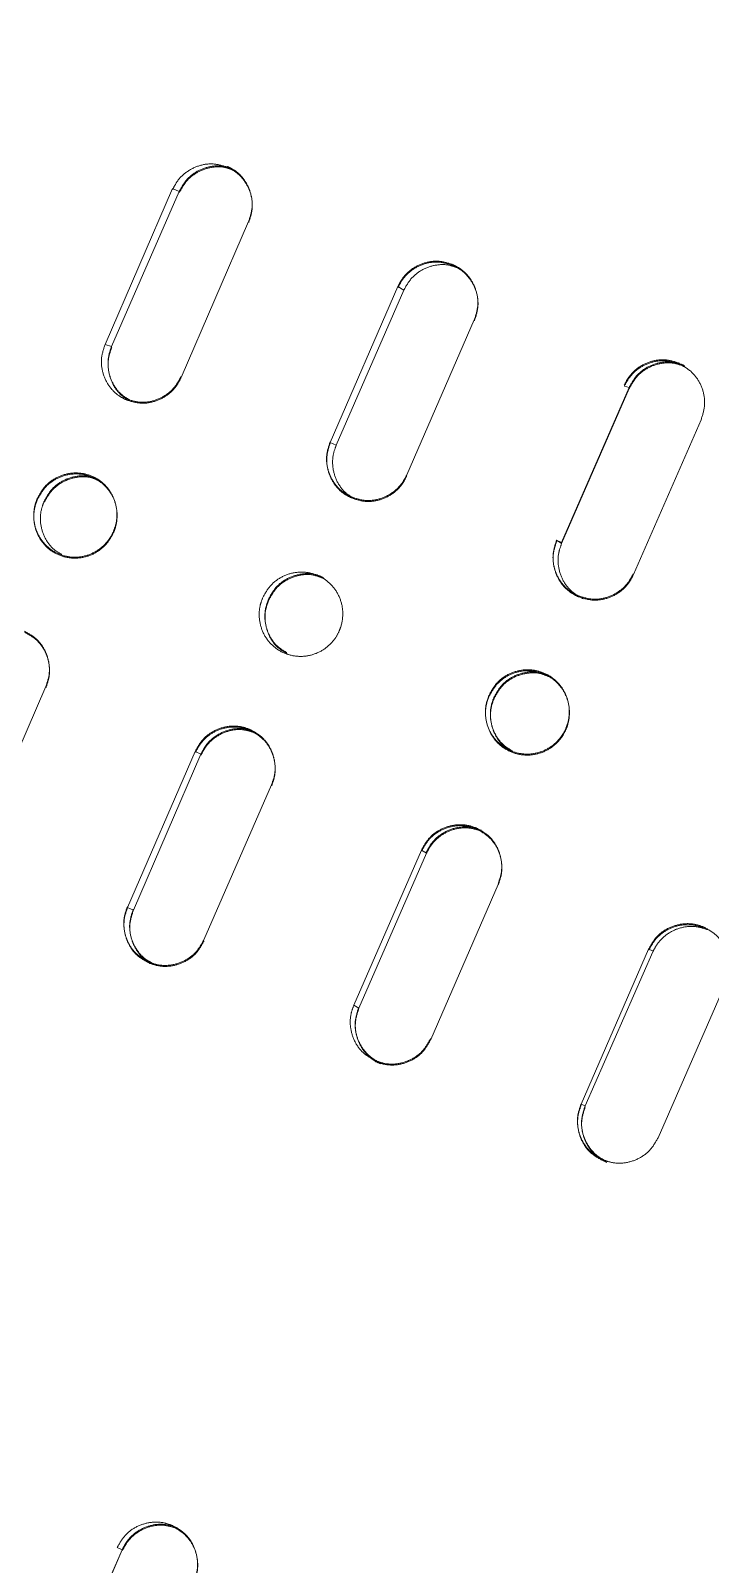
# Model space of a CAD drawing. Header units: millimetres. Extents: x -71377 to 516042, y -145869 to 441446.
# Drawn here: x 176772 to 176852.3, y 171432.3 to 171613.8 of the extents above; entities that cross this region are included whole.
import ezdxf

# ---------------------------------------------------------------- set-up
doc = ezdxf.new("R2010")
doc.units = ezdxf.units.MM
doc.header["$LTSCALE"] = 1000
doc.linetypes.add('IMPORT-DASHEDX2 _4_', pattern=[152.4, 101.6, -50.8])
for name, color, linetype, lineweight in [('05', 5, 'IMPORT-DASHEDX2 _4_', 5), ('06', 6, 'Continuous', 5), ('조경라인_dwg', 8, 'Continuous', 5)]:
    doc.layers.add(name, color=color, linetype=linetype, lineweight=lineweight)

# ---------------------------------------------------------------- blocks, each defined once
blk = doc.blocks.new('조경라인_dwg-6847807-지반층 배치도')
at = {"layer": '05'}
for p, q in [((176789.75, 171572.72), (176797.72, 171591.17)), ((176816.42, 171561.2), (176824.41, 171579.54)), ((176843.23, 171549.41), (176851.22, 171567.74)), ((176773.75, 171536.16), (176765.78, 171517.71)), ((176800.43, 171524.53), (176792.44, 171506.2)), ((176827.25, 171512.74), (176819.26, 171494.41)), ((176854.13, 171501.13), (176846.14, 171482.8)), ((176782.79, 171434.05), (176782.2, 171434.31))]:
    blk.add_line(p, q, dxfattribs=at)
at = {"layer": '05', "flags": 128}
for points in [[(176780.76, 171576.64), (176788.73, 171595.09), (176789.53, 171594.74), (176781.54, 171576.4)], [(176808.09, 171564.73), (176816.08, 171583.06), (176815.37, 171583.48), (176807.39, 171565.03)], [(176792.09, 171528.17), (176791.4, 171528.47), (176783.42, 171510.02), (176784.12, 171509.72)], [(176818.76, 171516.44), (176810.77, 171498.11), (176810.17, 171498.48), (176818.16, 171516.81)]]:
    blk.add_lwpolyline(points, close=True, dxfattribs=at)
for points in [[(176842.15, 171571.7), (176842.72, 171571.56), (176834.72, 171553.22), (176834.14, 171553.48), (176834.74, 171553.11), (176842.73, 171571.44)], [(176845.5, 171504.89), (176845.02, 171505.1), (176837.03, 171486.77), (176837.51, 171486.56), (176845.52, 171504.78)], [(176774.21, 171415.97), (176774.8, 171415.72), (176782.79, 171434.05), (176774.81, 171415.6)]]:
    blk.add_lwpolyline(points, dxfattribs=at)
at = {"layer": '05'}
for points, knots in [([(176795.24, 171597.6), (176794.71, 171597.77), (176793.66, 171598.11), (176791.97, 171597.9), (176790.44, 171597.18), (176789.34, 171596.13), (176788.92, 171595.3), (176788.75, 171594.97)], [0, 0, 0, 0, 0.214692, 0.429383, 0.644077, 0.858772, 1, 1, 1, 1]), ([(176789.53, 171594.74), (176789.8, 171595.23), (176790.35, 171596.22), (176791.72, 171597.26), (176793.31, 171597.79), (176794.67, 171597.81), (176795.4, 171597.56), (176795.6, 171597.49)], [0, 0, 0, 0, 0.2277004, 0.4553959, 0.6830931, 0.9107934, 1, 1, 1, 1]), ([(176789.55, 171594.62), (176789.82, 171595.12), (176790.37, 171596.1), (176791.74, 171597.14), (176793.33, 171597.67), (176794.69, 171597.7), (176795.41, 171597.45), (176795.62, 171597.38)], [0, 0, 0, 0, 0.2277004, 0.4553959, 0.6830931, 0.9107934, 1, 1, 1, 1]), ([(176797.72, 171591.17), (176797.9, 171591.7), (176798.25, 171592.78), (176798.07, 171594.49), (176797.38, 171596.02), (176796.36, 171597.12), (176795.54, 171597.54), (176795.22, 171597.71)], [0, 0, 0, 0, 0.214695, 0.429385, 0.644079, 0.858772, 1, 1, 1, 1]), ([(176797.74, 171591.05), (176797.92, 171591.59), (176798.26, 171592.66), (176798.09, 171594.37), (176797.4, 171595.91), (176796.37, 171597.01), (176795.56, 171597.43), (176795.24, 171597.6)], [0, 0, 0, 0, 0.214695, 0.429385, 0.644079, 0.858772, 1, 1, 1, 1]), ([(176821.88, 171586.09), (176821.35, 171586.26), (176820.29, 171586.6), (176818.6, 171586.4), (176817.07, 171585.69), (176815.96, 171584.63), (176815.54, 171583.81), (176815.37, 171583.48)], [0, 0, 0, 0, 0.214692, 0.429384, 0.644077, 0.858772, 1, 1, 1, 1]), ([(176821.9, 171585.98), (176821.37, 171586.15), (176820.31, 171586.49), (176818.61, 171586.29), (176817.08, 171585.57), (176815.98, 171584.52), (176815.55, 171583.69), (176815.39, 171583.36)], [0, 0, 0, 0, 0.214692, 0.429384, 0.644077, 0.858772, 1, 1, 1, 1]), ([(176816.08, 171583.06), (176816.35, 171583.55), (176816.9, 171584.54), (176818.28, 171585.58), (176819.87, 171586.11), (176821.26, 171586.12), (176822.01, 171585.86), (176822.23, 171585.79)], [0, 0, 0, 0, 0.2258225, 0.4516411, 0.6774603, 0.9032845, 1, 1, 1, 1]), ([(176824.41, 171579.54), (176824.58, 171580.08), (176824.93, 171581.15), (176824.75, 171582.86), (176824.05, 171584.4), (176823.02, 171585.5), (176822.21, 171585.92), (176821.88, 171586.09)], [0, 0, 0, 0, 0.214695, 0.429386, 0.644078, 0.858774, 1, 1, 1, 1]), ([(176824.42, 171579.42), (176824.6, 171579.96), (176824.95, 171581.03), (176824.77, 171582.75), (176824.07, 171584.28), (176823.04, 171585.39), (176822.22, 171585.81), (176821.9, 171585.98)], [0, 0, 0, 0, 0.214695, 0.429386, 0.644078, 0.858774, 1, 1, 1, 1]), ([(176780.76, 171576.64), (176780.58, 171576.1), (176780.23, 171575.03), (176780.41, 171573.32), (176781.1, 171571.78), (176782.12, 171570.68), (176782.93, 171570.26), (176783.25, 171570.09)], [0, 0, 0, 0, 0.214691, 0.429388, 0.64408, 0.858776, 1, 1, 1, 1]), ([(176783.67, 171570.1), (176783.31, 171570.31), (176782.48, 171570.78), (176781.59, 171572.06), (176781.07, 171573.66), (176781.1, 171575.18), (176781.41, 171576.06), (176781.54, 171576.4)], [0, 0, 0, 0, 0.1667077, 0.3945205, 0.6223297, 0.8501424, 1, 1, 1, 1]), ([(176783.68, 171569.99), (176783.33, 171570.19), (176782.5, 171570.67), (176781.6, 171571.94), (176781.09, 171573.54), (176781.11, 171575.07), (176781.43, 171575.94), (176781.55, 171576.29)], [0, 0, 0, 0, 0.1667077, 0.3945205, 0.6223297, 0.8501424, 1, 1, 1, 1]), ([(176848.66, 171574.42), (176848.13, 171574.59), (176847.07, 171574.94), (176845.36, 171574.74), (176843.83, 171574.02), (176842.73, 171572.97), (176842.3, 171572.14), (176842.13, 171571.81)], [0, 0, 0, 0, 0.214692, 0.429385, 0.644077, 0.858772, 1, 1, 1, 1]), ([(176848.68, 171574.31), (176848.15, 171574.48), (176847.08, 171574.82), (176845.38, 171574.62), (176843.85, 171573.91), (176842.74, 171572.85), (176842.32, 171572.03), (176842.15, 171571.7)], [0, 0, 0, 0, 0.214692, 0.429385, 0.644077, 0.858772, 1, 1, 1, 1]), ([(176842.72, 171571.56), (176842.99, 171572.05), (176843.54, 171573.04), (176844.92, 171574.07), (176846.52, 171574.61), (176848.04, 171574.6), (176848.9, 171574.29), (176849.25, 171574.17)], [0, 0, 0, 0, 0.214695, 0.429387, 0.644079, 0.858774, 1, 1, 1, 1]), ([(176842.73, 171571.44), (176843.01, 171571.94), (176843.56, 171572.92), (176844.94, 171573.96), (176846.54, 171574.49), (176848.05, 171574.49), (176848.92, 171574.17), (176849.27, 171574.05)], [0, 0, 0, 0, 0.214695, 0.429387, 0.644079, 0.858774, 1, 1, 1, 1]), ([(176851.22, 171567.74), (176851.4, 171568.28), (176851.74, 171569.36), (176851.56, 171571.07), (176850.86, 171572.61), (176849.82, 171573.71), (176849, 171574.14), (176848.68, 171574.31)], [0, 0, 0, 0, 0.214696, 0.429387, 0.644078, 0.858774, 1, 1, 1, 1]), ([(176783.24, 171570.21), (176783.76, 171570.04), (176784.82, 171569.7), (176786.51, 171569.9), (176788.04, 171570.62), (176789.14, 171571.68), (176789.56, 171572.5), (176789.73, 171572.83)], [0, 0, 0, 0, 0.214692, 0.429385, 0.644078, 0.858772, 1, 1, 1, 1]), ([(176783.25, 171570.09), (176783.78, 171569.92), (176784.84, 171569.59), (176786.53, 171569.79), (176788.05, 171570.51), (176789.15, 171571.56), (176789.58, 171572.39), (176789.75, 171572.72)], [0, 0, 0, 0, 0.214692, 0.429385, 0.644078, 0.858772, 1, 1, 1, 1]), ([(176807.38, 171565.14), (176807.2, 171564.61), (176806.85, 171563.53), (176807.03, 171561.82), (176807.73, 171560.28), (176808.76, 171559.18), (176809.57, 171558.76), (176809.9, 171558.59)], [0, 0, 0, 0, 0.214691, 0.429387, 0.644079, 0.858771, 1, 1, 1, 1]), ([(176807.39, 171565.03), (176807.22, 171564.49), (176806.87, 171563.42), (176807.05, 171561.7), (176807.74, 171560.17), (176808.78, 171559.06), (176809.59, 171558.64), (176809.91, 171558.48)], [0, 0, 0, 0, 0.214691, 0.429387, 0.644079, 0.858771, 1, 1, 1, 1]), ([(176810.29, 171558.38), (176809.92, 171558.6), (176809.06, 171559.08), (176808.14, 171560.37), (176807.62, 171561.98), (176807.65, 171563.5), (176807.96, 171564.38), (176808.09, 171564.73)], [0, 0, 0, 0, 0.173638, 0.399554, 0.625471, 0.851389, 1, 1, 1, 1]), ([(176772.75, 171558.42), (176773.02, 171558.91), (176773.57, 171559.9), (176774.94, 171560.93), (176776.54, 171561.48), (176778.22, 171561.45), (176779.8, 171560.87), (176781.08, 171559.78), (176781.93, 171558.32), (176782.26, 171556.65), (176782.07, 171555.35), (176781.81, 171554.66), (176781.74, 171554.5)], [0, 0, 0, 0, 0.0536881, 0.1073773, 0.1610657, 0.2147547, 0.2684427, 0.3221311, 0.3758192, 0.4295079, 0.4831966, 0.5, 0.5, 0.5, 0.5]), ([(176772.77, 171558.3), (176773.04, 171558.8), (176773.59, 171559.78), (176774.96, 171560.82), (176776.56, 171561.36), (176778.24, 171561.34), (176779.81, 171560.75), (176781.1, 171559.67), (176781.95, 171558.21), (176782.28, 171556.54), (176782.09, 171555.23), (176781.83, 171554.54), (176781.76, 171554.38)], [0, 0, 0, 0, 0.0536881, 0.1073773, 0.1610657, 0.2147547, 0.2684427, 0.3221311, 0.3758192, 0.4295079, 0.4831966, 0.5, 0.5, 0.5, 0.5]), ([(176773.55, 171558.07), (176773.82, 171558.56), (176774.37, 171559.55), (176775.74, 171560.59), (176777.33, 171561.12), (176778.85, 171561.15), (176779.69, 171560.78), (176780.02, 171560.63)], [0, 0, 0, 0, 0.214742, 0.429487, 0.64423, 0.858976, 1, 1, 1, 1]), ([(176773.56, 171557.95), (176773.84, 171558.45), (176774.39, 171559.44), (176775.76, 171560.47), (176777.35, 171561), (176778.86, 171561.04), (176779.7, 171560.67), (176780.03, 171560.52)], [0, 0, 0, 0, 0.214742, 0.429487, 0.64423, 0.858976, 1, 1, 1, 1]), ([(176809.9, 171558.59), (176810.43, 171558.42), (176811.49, 171558.08), (176813.19, 171558.28), (176814.72, 171559), (176815.82, 171560.05), (176816.25, 171560.88), (176816.42, 171561.2)], [0, 0, 0, 0, 0.21469, 0.429383, 0.644076, 0.858772, 1, 1, 1, 1]), ([(176809.91, 171558.48), (176810.44, 171558.3), (176811.5, 171557.96), (176813.2, 171558.16), (176814.73, 171558.88), (176815.84, 171559.93), (176816.26, 171560.76), (176816.43, 171561.09)], [0, 0, 0, 0, 0.21469, 0.429383, 0.644076, 0.858772, 1, 1, 1, 1]), ([(176781.74, 171554.5), (176781.59, 171554.14), (176781.11, 171553.32), (176780.01, 171552.26), (176778.47, 171551.55), (176776.79, 171551.39), (176775.16, 171551.81), (176773.77, 171552.75), (176772.77, 171554.11), (176772.28, 171555.73), (176772.32, 171557.23), (176772.63, 171558.09), (176772.75, 171558.42)], [0.5, 0.5, 0.5, 0.5, 0.5368854, 0.5905736, 0.6442618, 0.6979514, 0.7516397, 0.8053282, 0.8590168, 0.9127046, 0.966394, 1, 1, 1, 1]), ([(176781.76, 171554.38), (176781.6, 171554.03), (176781.13, 171553.2), (176780.02, 171552.14), (176778.48, 171551.43), (176776.8, 171551.28), (176775.18, 171551.69), (176773.78, 171552.63), (176772.78, 171553.99), (176772.29, 171555.61), (176772.33, 171557.11), (176772.65, 171557.97), (176772.77, 171558.3)], [0.5, 0.5, 0.5, 0.5, 0.5368854, 0.5905736, 0.6442618, 0.6979514, 0.7516397, 0.8053282, 0.8590168, 0.9127046, 0.966394, 1, 1, 1, 1]), ([(176775.65, 171551.78), (176775.3, 171551.99), (176774.46, 171552.48), (176773.57, 171553.77), (176773.07, 171555.38), (176773.11, 171556.88), (176773.43, 171557.74), (176773.55, 171558.07)], [0, 0, 0, 0, 0.171155, 0.399742, 0.628326, 0.856917, 1, 1, 1, 1]), ([(176834.14, 171553.48), (176833.96, 171552.94), (176833.62, 171551.87), (176833.8, 171550.15), (176834.5, 171548.62), (176835.53, 171547.51), (176836.35, 171547.09), (176836.68, 171546.92)], [0, 0, 0, 0, 0.214691, 0.429385, 0.644077, 0.858774, 1, 1, 1, 1]), ([(176834.16, 171553.36), (176833.98, 171552.83), (176833.63, 171551.75), (176833.82, 171550.04), (176834.51, 171548.5), (176835.55, 171547.4), (176836.37, 171546.97), (176836.69, 171546.8)], [0, 0, 0, 0, 0.214691, 0.429385, 0.644077, 0.858774, 1, 1, 1, 1]), ([(176837.28, 171546.55), (176836.79, 171546.82), (176835.82, 171547.37), (176834.8, 171548.75), (176834.28, 171550.36), (176834.3, 171551.89), (176834.62, 171552.76), (176834.74, 171553.11)], [0, 0, 0, 0, 0.214691, 0.429385, 0.644078, 0.858772, 1, 1, 1, 1]), ([(176799.4, 171546.69), (176799.68, 171547.19), (176800.23, 171548.17), (176801.6, 171549.21), (176803.21, 171549.75), (176804.9, 171549.72), (176806.48, 171549.13), (176807.77, 171548.04), (176808.63, 171546.58), (176808.96, 171544.91), (176808.77, 171543.61), (176808.51, 171542.91), (176808.44, 171542.75)], [0, 0, 0, 0, 0.0536881, 0.1073774, 0.1610657, 0.2147541, 0.2684426, 0.3221309, 0.3758194, 0.429508, 0.4831967, 0.5, 0.5, 0.5, 0.5]), ([(176800.08, 171546.51), (176800.35, 171547), (176800.9, 171547.99), (176802.28, 171549.02), (176803.88, 171549.55), (176805.4, 171549.58), (176806.24, 171549.21), (176806.57, 171549.06)], [0, 0, 0, 0, 0.214742, 0.429488, 0.644231, 0.858979, 1, 1, 1, 1]), ([(176800.1, 171546.39), (176800.37, 171546.88), (176800.92, 171547.87), (176802.3, 171548.91), (176803.89, 171549.44), (176805.41, 171549.46), (176806.25, 171549.09), (176806.59, 171548.95)], [0, 0, 0, 0, 0.214742, 0.429488, 0.644231, 0.858979, 1, 1, 1, 1]), ([(176836.68, 171546.92), (176837.21, 171546.75), (176838.27, 171546.4), (176839.98, 171546.6), (176841.51, 171547.32), (176842.62, 171548.37), (176843.04, 171549.2), (176843.21, 171549.52)], [0, 0, 0, 0, 0.21469, 0.429385, 0.644077, 0.858771, 1, 1, 1, 1]), ([(176836.69, 171546.8), (176837.23, 171546.63), (176838.29, 171546.29), (176839.99, 171546.49), (176841.53, 171547.2), (176842.63, 171548.25), (176843.06, 171549.08), (176843.23, 171549.41)], [0, 0, 0, 0, 0.21469, 0.429385, 0.644077, 0.858771, 1, 1, 1, 1]), ([(176808.44, 171542.75), (176808.29, 171542.4), (176807.81, 171541.57), (176806.7, 171540.51), (176805.16, 171539.81), (176803.47, 171539.66), (176801.84, 171540.07), (176800.44, 171541.02), (176799.43, 171542.38), (176798.94, 171544), (176798.97, 171545.51), (176799.28, 171546.36), (176799.4, 171546.69)], [0.5, 0.5, 0.5, 0.5, 0.5368854, 0.5905738, 0.6442618, 0.6979516, 0.7516397, 0.805328, 0.8590162, 0.9127046, 0.966394, 1, 1, 1, 1]), ([(176802.25, 171540.18), (176801.88, 171540.4), (176801.02, 171540.9), (176800.11, 171542.2), (176799.61, 171543.81), (176799.65, 171545.32), (176799.96, 171546.18), (176800.08, 171546.51)], [0, 0, 0, 0, 0.177633, 0.404435, 0.631232, 0.858036, 1, 1, 1, 1]), ([(176802.27, 171540.06), (176801.89, 171540.28), (176801.04, 171540.78), (176800.13, 171542.09), (176799.63, 171543.7), (176799.66, 171545.2), (176799.98, 171546.06), (176800.1, 171546.39)], [0, 0, 0, 0, 0.177633, 0.404435, 0.631232, 0.858036, 1, 1, 1, 1]), ([(176771.25, 171542.71), (176771.73, 171542.44), (176772.7, 171541.89), (176773.71, 171540.52), (176774.22, 171538.91), (176774.19, 171537.39), (176773.88, 171536.51), (176773.75, 171536.16)], [0, 0, 0, 0, 0.214693, 0.429386, 0.644078, 0.858772, 1, 1, 1, 1]), ([(176771.27, 171542.59), (176771.75, 171542.32), (176772.72, 171541.78), (176773.72, 171540.4), (176774.23, 171538.8), (176774.21, 171537.27), (176773.89, 171536.4), (176773.77, 171536.05)], [0, 0, 0, 0, 0.214693, 0.429386, 0.644078, 0.858772, 1, 1, 1, 1]), ([(176826.15, 171535.14), (176826.42, 171535.64), (176826.97, 171536.63), (176828.35, 171537.66), (176829.96, 171538.2), (176831.66, 171538.17), (176833.24, 171537.57), (176834.54, 171536.48), (176835.4, 171535.02), (176835.74, 171533.35), (176835.55, 171532.04), (176835.29, 171531.35), (176835.22, 171531.19)], [0, 0, 0, 0, 0.0536882, 0.1073769, 0.1610652, 0.214755, 0.2684431, 0.3221318, 0.3758198, 0.4295084, 0.483197, 0.5, 0.5, 0.5, 0.5]), ([(176826.17, 171535.03), (176826.44, 171535.52), (176826.99, 171536.51), (176828.37, 171537.54), (176829.97, 171538.08), (176831.67, 171538.05), (176833.26, 171537.46), (176834.56, 171536.37), (176835.42, 171534.91), (176835.75, 171533.23), (176835.57, 171531.93), (176835.31, 171531.23), (176835.24, 171531.07)], [0, 0, 0, 0, 0.0536882, 0.1073769, 0.1610652, 0.214755, 0.2684431, 0.3221318, 0.3758198, 0.4295084, 0.483197, 0.5, 0.5, 0.5, 0.5]), ([(176826.73, 171534.89), (176827.01, 171535.38), (176827.56, 171536.37), (176828.94, 171537.41), (176830.54, 171537.93), (176832.06, 171537.96), (176832.91, 171537.58), (176833.24, 171537.44)], [0, 0, 0, 0, 0.214742, 0.429489, 0.644233, 0.858979, 1, 1, 1, 1]), ([(176826.75, 171534.77), (176827.03, 171535.27), (176827.57, 171536.25), (176828.96, 171537.29), (176830.55, 171537.81), (176832.08, 171537.84), (176832.93, 171537.47), (176833.26, 171537.32)], [0, 0, 0, 0, 0.214742, 0.429489, 0.644233, 0.858979, 1, 1, 1, 1]), ([(176835.22, 171531.19), (176835.07, 171530.83), (176834.59, 171530.01), (176833.48, 171528.95), (176831.93, 171528.25), (176830.24, 171528.1), (176828.6, 171528.52), (176827.19, 171529.46), (176826.18, 171530.83), (176825.68, 171532.45), (176825.72, 171533.96), (176826.03, 171534.81), (176826.15, 171535.14)], [0.5, 0.5, 0.5, 0.5, 0.5368858, 0.5905739, 0.6442622, 0.6979509, 0.7516403, 0.8053277, 0.8590166, 0.9127048, 0.966394, 1, 1, 1, 1]), ([(176835.24, 171531.07), (176835.08, 171530.72), (176834.61, 171529.89), (176833.5, 171528.84), (176831.95, 171528.13), (176830.26, 171527.98), (176828.62, 171528.4), (176827.21, 171529.35), (176826.2, 171530.71), (176825.7, 171532.34), (176825.73, 171533.84), (176826.04, 171534.7), (176826.17, 171535.03)], [0.5, 0.5, 0.5, 0.5, 0.5368858, 0.5905739, 0.6442622, 0.6979509, 0.7516403, 0.8053277, 0.8590166, 0.9127048, 0.966394, 1, 1, 1, 1]), ([(176828.97, 171528.52), (176828.58, 171528.75), (176827.7, 171529.26), (176826.77, 171530.58), (176826.27, 171532.19), (176826.3, 171533.7), (176826.61, 171534.56), (176826.73, 171534.89)], [0, 0, 0, 0, 0.183959, 0.409013, 0.634068, 0.859128, 1, 1, 1, 1]), ([(176828.99, 171528.41), (176828.59, 171528.64), (176827.72, 171529.15), (176826.79, 171530.47), (176826.28, 171532.08), (176826.32, 171533.59), (176826.63, 171534.44), (176826.75, 171534.77)], [0, 0, 0, 0, 0.183959, 0.409013, 0.634068, 0.859128, 1, 1, 1, 1]), ([(176791.4, 171528.47), (176791.67, 171528.97), (176792.22, 171529.95), (176793.6, 171530.99), (176795.2, 171531.53), (176796.7, 171531.52), (176797.57, 171531.21), (176797.91, 171531.09)], [0, 0, 0, 0, 0.214694, 0.429387, 0.64408, 0.858771, 1, 1, 1, 1]), ([(176791.41, 171528.36), (176791.69, 171528.85), (176792.24, 171529.84), (176793.61, 171530.87), (176795.21, 171531.41), (176796.72, 171531.41), (176797.59, 171531.1), (176797.93, 171530.97)], [0, 0, 0, 0, 0.214694, 0.429387, 0.64408, 0.858771, 1, 1, 1, 1]), ([(176798.23, 171530.88), (176797.82, 171531.01), (176796.88, 171531.3), (176795.31, 171531.09), (176793.79, 171530.38), (176792.68, 171529.33), (176792.26, 171528.5), (176792.09, 171528.17)], [0, 0, 0, 0, 0.173638, 0.399554, 0.625471, 0.851389, 1, 1, 1, 1]), ([(176798.25, 171530.76), (176797.84, 171530.89), (176796.9, 171531.18), (176795.33, 171530.98), (176793.8, 171530.27), (176792.7, 171529.21), (176792.27, 171528.39), (176792.11, 171528.06)], [0, 0, 0, 0, 0.173638, 0.399554, 0.625471, 0.851389, 1, 1, 1, 1]), ([(176797.91, 171531.09), (176798.4, 171530.82), (176799.37, 171530.27), (176800.38, 171528.89), (176800.9, 171527.28), (176800.88, 171525.76), (176800.56, 171524.88), (176800.43, 171524.53)], [0, 0, 0, 0, 0.214691, 0.429383, 0.644076, 0.858772, 1, 1, 1, 1]), ([(176797.93, 171530.97), (176798.41, 171530.7), (176799.39, 171530.16), (176800.4, 171528.78), (176800.91, 171527.17), (176800.89, 171525.64), (176800.58, 171524.77), (176800.45, 171524.42)], [0, 0, 0, 0, 0.214691, 0.429383, 0.644076, 0.858772, 1, 1, 1, 1]), ([(176818.16, 171516.81), (176818.43, 171517.3), (176818.98, 171518.29), (176820.36, 171519.32), (176821.96, 171519.86), (176823.48, 171519.85), (176824.35, 171519.54), (176824.69, 171519.42)], [0, 0, 0, 0, 0.214695, 0.429384, 0.644078, 0.858774, 1, 1, 1, 1]), ([(176818.17, 171516.7), (176818.45, 171517.19), (176819, 171518.18), (176820.38, 171519.21), (176821.98, 171519.74), (176823.5, 171519.74), (176824.36, 171519.43), (176824.71, 171519.3)], [0, 0, 0, 0, 0.214695, 0.429384, 0.644078, 0.858774, 1, 1, 1, 1]), ([(176825.28, 171519.16), (176824.74, 171519.33), (176823.68, 171519.68), (176821.98, 171519.48), (176820.44, 171518.76), (176819.34, 171517.71), (176818.91, 171516.88), (176818.74, 171516.56)], [0, 0, 0, 0, 0.214692, 0.429386, 0.644079, 0.858772, 1, 1, 1, 1]), ([(176825.29, 171519.05), (176824.76, 171519.22), (176823.7, 171519.56), (176821.99, 171519.36), (176820.46, 171518.65), (176819.36, 171517.6), (176818.93, 171516.77), (176818.76, 171516.44)], [0, 0, 0, 0, 0.214692, 0.429386, 0.644079, 0.858772, 1, 1, 1, 1]), ([(176824.69, 171519.42), (176825.18, 171519.14), (176826.16, 171518.6), (176827.17, 171517.22), (176827.69, 171515.6), (176827.67, 171514.08), (176827.36, 171513.2), (176827.23, 171512.86)], [0, 0, 0, 0, 0.21469, 0.429385, 0.644077, 0.858771, 1, 1, 1, 1]), ([(176824.71, 171519.3), (176825.2, 171519.03), (176826.17, 171518.48), (176827.19, 171517.1), (176827.71, 171515.49), (176827.69, 171513.96), (176827.37, 171513.09), (176827.25, 171512.74)], [0, 0, 0, 0, 0.21469, 0.429385, 0.644077, 0.858771, 1, 1, 1, 1]), ([(176785.93, 171503.59), (176785.44, 171503.86), (176784.47, 171504.4), (176783.46, 171505.78), (176782.94, 171507.39), (176782.96, 171508.92), (176783.28, 171509.79), (176783.41, 171510.14)], [0, 0, 0, 0, 0.214692, 0.429384, 0.644077, 0.858772, 1, 1, 1, 1]), ([(176785.94, 171503.47), (176785.46, 171503.74), (176784.48, 171504.29), (176783.48, 171505.67), (176782.96, 171507.28), (176782.98, 171508.8), (176783.3, 171509.68), (176783.42, 171510.02)], [0, 0, 0, 0, 0.214692, 0.429384, 0.644077, 0.858772, 1, 1, 1, 1]), ([(176784.1, 171509.84), (176783.92, 171509.3), (176783.57, 171508.23), (176783.75, 171506.51), (176784.45, 171504.98), (176785.38, 171503.96), (176786.08, 171503.59), (176786.29, 171503.48)], [0, 0, 0, 0, 0.225819, 0.451641, 0.67746, 0.903285, 1, 1, 1, 1]), ([(176784.12, 171509.72), (176783.94, 171509.19), (176783.59, 171508.11), (176783.77, 171506.4), (176784.47, 171504.87), (176785.4, 171503.84), (176786.1, 171503.47), (176786.31, 171503.36)], [0, 0, 0, 0, 0.225819, 0.451641, 0.67746, 0.903285, 1, 1, 1, 1]), ([(176845.02, 171505.1), (176845.3, 171505.6), (176845.85, 171506.58), (176847.23, 171507.61), (176848.84, 171508.15), (176850.36, 171508.14), (176851.23, 171507.83), (176851.57, 171507.7)], [0, 0, 0, 0, 0.214695, 0.429385, 0.644078, 0.858773, 1, 1, 1, 1]), ([(176845.04, 171504.99), (176845.31, 171505.48), (176845.86, 171506.47), (176847.25, 171507.5), (176848.85, 171508.03), (176850.37, 171508.02), (176851.24, 171507.71), (176851.59, 171507.59)], [0, 0, 0, 0, 0.214695, 0.429385, 0.644078, 0.858773, 1, 1, 1, 1]), ([(176792.44, 171506.2), (176792.17, 171505.71), (176791.62, 171504.72), (176790.24, 171503.69), (176788.64, 171503.15), (176787.13, 171503.15), (176786.27, 171503.46), (176785.93, 171503.59)], [0, 0, 0, 0, 0.214692, 0.429386, 0.644078, 0.858775, 1, 1, 1, 1]), ([(176792.46, 171506.09), (176792.19, 171505.59), (176791.64, 171504.6), (176790.26, 171503.57), (176788.66, 171503.03), (176787.15, 171503.04), (176786.29, 171503.35), (176785.94, 171503.47)], [0, 0, 0, 0, 0.214692, 0.429386, 0.644078, 0.858775, 1, 1, 1, 1]), ([(176852.07, 171507.38), (176851.53, 171507.55), (176850.47, 171507.9), (176848.76, 171507.7), (176847.22, 171506.99), (176846.11, 171505.93), (176845.69, 171505.11), (176845.52, 171504.78)], [0, 0, 0, 0, 0.214693, 0.429384, 0.644077, 0.858772, 1, 1, 1, 1]), ([(176851.57, 171507.7), (176852.06, 171507.43), (176853.04, 171506.88), (176854.06, 171505.5), (176854.58, 171503.88), (176854.57, 171502.36), (176854.25, 171501.48), (176854.13, 171501.13)], [0, 0, 0, 0, 0.214692, 0.429385, 0.644078, 0.858772, 1, 1, 1, 1]), ([(176812.71, 171491.92), (176812.22, 171492.19), (176811.24, 171492.73), (176810.23, 171494.12), (176809.71, 171495.73), (176809.73, 171497.25), (176810.04, 171498.13), (176810.17, 171498.48)], [0, 0, 0, 0, 0.214691, 0.429385, 0.644077, 0.858772, 1, 1, 1, 1]), ([(176810.75, 171498.22), (176810.58, 171497.68), (176810.23, 171496.61), (176810.41, 171494.9), (176811.11, 171493.36), (176812.15, 171492.25), (176812.97, 171491.83), (176813.29, 171491.66)], [0, 0, 0, 0, 0.214691, 0.429387, 0.644079, 0.858774, 1, 1, 1, 1]), ([(176810.77, 171498.11), (176810.59, 171497.57), (176810.25, 171496.49), (176810.43, 171494.78), (176811.13, 171493.24), (176812.16, 171492.14), (176812.98, 171491.71), (176813.31, 171491.55)], [0, 0, 0, 0, 0.214691, 0.429387, 0.644079, 0.858774, 1, 1, 1, 1]), ([(176819.24, 171494.52), (176818.97, 171494.03), (176818.42, 171493.04), (176817.04, 171492.01), (176815.43, 171491.47), (176813.92, 171491.48), (176813.05, 171491.79), (176812.71, 171491.92)], [0, 0, 0, 0, 0.214692, 0.429387, 0.644078, 0.858774, 1, 1, 1, 1]), ([(176819.26, 171494.41), (176818.98, 171493.91), (176818.43, 171492.93), (176817.05, 171491.89), (176815.45, 171491.36), (176813.93, 171491.37), (176813.07, 171491.68), (176812.72, 171491.8)], [0, 0, 0, 0, 0.214692, 0.429387, 0.644078, 0.858774, 1, 1, 1, 1]), ([(176839.59, 171480.2), (176839.1, 171480.47), (176838.12, 171481.02), (176837.1, 171482.41), (176836.57, 171484.02), (176836.59, 171485.54), (176836.91, 171486.42), (176837.03, 171486.77)], [0, 0, 0, 0, 0.214693, 0.429386, 0.644077, 0.858772, 1, 1, 1, 1]), ([(176839.6, 171480.09), (176839.11, 171480.36), (176838.13, 171480.91), (176837.11, 171482.29), (176836.59, 171483.9), (176836.61, 171485.43), (176836.92, 171486.31), (176837.05, 171486.65)], [0, 0, 0, 0, 0.214693, 0.429386, 0.644077, 0.858772, 1, 1, 1, 1]), ([(176837.51, 171486.56), (176837.34, 171486.02), (176836.99, 171484.95), (176837.17, 171483.23), (176837.88, 171481.69), (176838.92, 171480.59), (176839.74, 171480.16), (176840.06, 171479.99)], [0, 0, 0, 0, 0.214692, 0.429387, 0.644079, 0.858773, 1, 1, 1, 1]), ([(176837.53, 171486.44), (176837.35, 171485.91), (176837, 171484.83), (176837.19, 171483.12), (176837.89, 171481.58), (176838.93, 171480.47), (176839.75, 171480.05), (176840.08, 171479.88)], [0, 0, 0, 0, 0.214692, 0.429387, 0.644079, 0.858773, 1, 1, 1, 1]), ([(176846.14, 171482.8), (176845.86, 171482.31), (176845.31, 171481.32), (176843.93, 171480.29), (176842.32, 171479.75), (176840.8, 171479.76), (176839.93, 171480.08), (176839.59, 171480.2)], [0, 0, 0, 0, 0.214692, 0.429386, 0.64408, 0.858774, 1, 1, 1, 1]), ([(176782.2, 171434.31), (176782.47, 171434.8), (176783.02, 171435.79), (176784.4, 171436.82), (176786.01, 171437.35), (176787.52, 171437.35), (176788.39, 171437.04), (176788.73, 171436.91)], [0, 0, 0, 0, 0.214695, 0.429385, 0.644077, 0.858774, 1, 1, 1, 1]), ([(176789.32, 171436.66), (176788.79, 171436.83), (176787.72, 171437.17), (176786.02, 171436.97), (176784.49, 171436.26), (176783.38, 171435.21), (176782.95, 171434.38), (176782.79, 171434.05)], [0, 0, 0, 0, 0.21469, 0.429383, 0.644076, 0.858772, 1, 1, 1, 1]), ([(176789.34, 171436.54), (176788.8, 171436.71), (176787.74, 171437.06), (176786.04, 171436.86), (176784.5, 171436.14), (176783.4, 171435.09), (176782.97, 171434.26), (176782.8, 171433.94)], [0, 0, 0, 0, 0.21469, 0.429383, 0.644076, 0.858772, 1, 1, 1, 1]), ([(176788.73, 171436.91), (176789.22, 171436.64), (176790.2, 171436.09), (176791.21, 171434.71), (176791.73, 171433.1), (176791.72, 171431.57), (176791.4, 171430.7), (176791.27, 171430.35)], [0, 0, 0, 0, 0.214688, 0.429383, 0.644074, 0.858772, 1, 1, 1, 1]), ([(176788.75, 171436.8), (176789.24, 171436.52), (176790.21, 171435.98), (176791.23, 171434.6), (176791.75, 171432.98), (176791.73, 171431.46), (176791.42, 171430.58), (176791.29, 171430.24)], [0, 0, 0, 0, 0.214688, 0.429383, 0.644074, 0.858772, 1, 1, 1, 1])]:
    blk.add_open_spline(points, degree=3, knots=knots, dxfattribs=at)
at = {"layer": '06'}
blk.add_arc((172981.49, 174827.57), 6800, 313.956972, 64.158974, dxfattribs=at)

msp = doc.modelspace()

# ---------------------------------------------------------------- block references
at = {"layer": '조경라인_dwg', "rotation": 8.537736462515947e-07}
msp.add_blockref('조경라인_dwg-6847807-지반층 배치도', (0, 0), dxfattribs=at)

doc.saveas('drawing.dxf')
